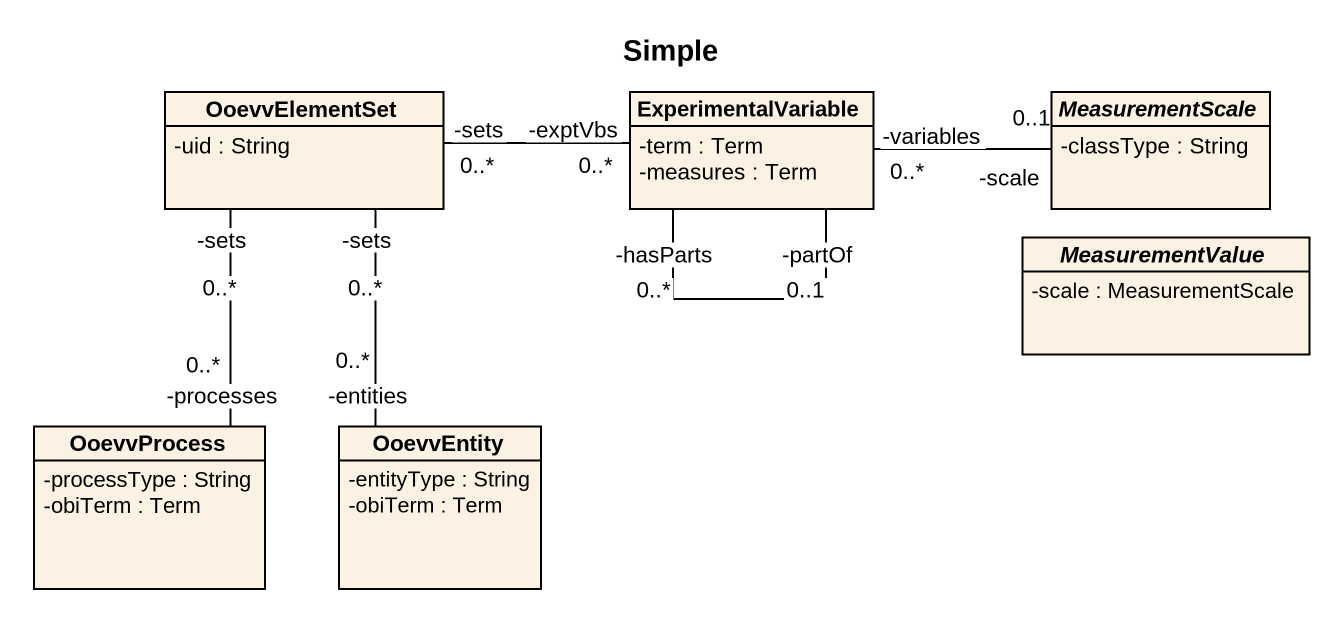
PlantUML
@startuml
title Simple
hide circle
hide empty members
skinparam classAttributeIconSize 0
class OoevvElementSet {
  -uid : String
}
class ExperimentalVariable {
  -term : Term
  -measures : Term
}
abstract class MeasurementScale {
  -classType : String
}
abstract class MeasurementValue {
  -scale : MeasurementScale
}
class OoevvProcess {
  -processType : String
  -obiTerm : Term
}
class OoevvEntity {
  -entityType : String
  -obiTerm : Term
}
OoevvElementSet "-sets\n0..*" -- "-processes\n0..*" OoevvProcess
ExperimentalVariable "-exptVbs\n0..*" -left- "-sets\n0..*" OoevvElementSet
ExperimentalVariable "-hasParts\n0..*" -- "-partOf\n0..1" ExperimentalVariable
MeasurementScale "-scale\n0..1" -left- "-variables\n0..*" ExperimentalVariable
OoevvEntity "-entities\n0..*" -up- "-sets\n0..*" OoevvElementSet
@enduml
